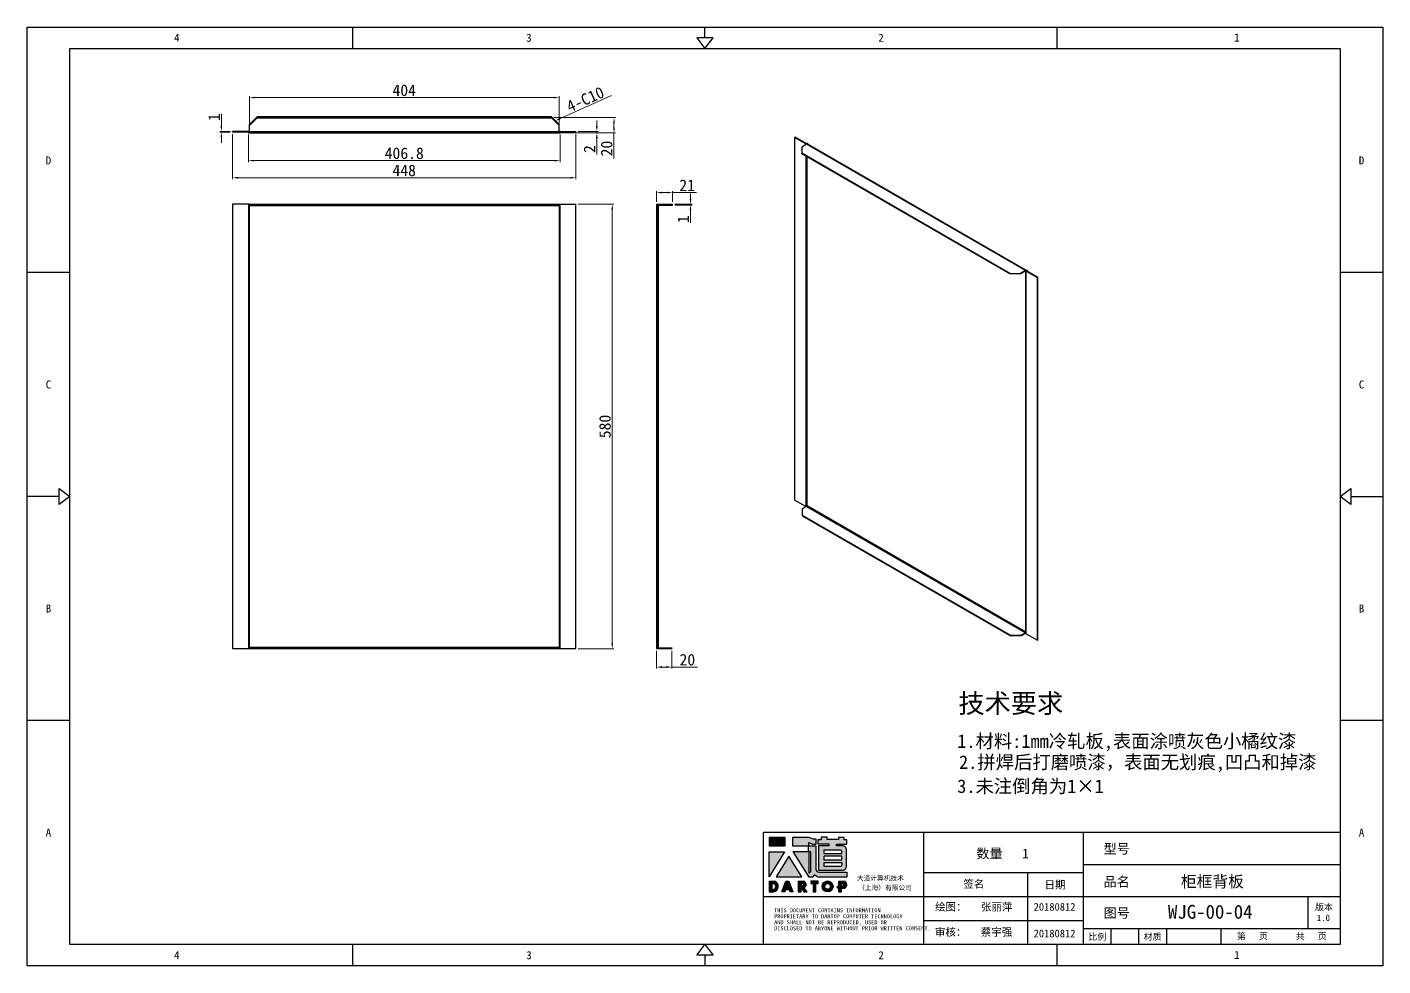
# Model space of a CAD drawing. Header units: millimetres. Extents: x 13106 to 40242, y 18888 to 28426.
# Drawn here: x 32688 to 34457, y 25355 to 26581 of the extents above; entities that cross this region are included whole.
import ezdxf
from ezdxf.enums import TextEntityAlignment as Align

# ---------------------------------------------------------------- set-up
doc = ezdxf.new("R2010")
doc.units = ezdxf.units.MM
doc.header["$PDSIZE"] = -1
doc.layers.add('4', color=7, linetype='Continuous')
doc.layers.add('print', color=30, linetype='Continuous')
doc.layers.add('dim', color=2, linetype='Continuous', lineweight=9)
doc.styles.add('Dartop', font='')
doc.styles.add('hzHT', font='simhei.ttf')
doc.styles.get('Dartop').set_extended_font_data('FangSong_GB2312')
doc.dimstyles.new('3', dxfattribs={"dimtxt": 15, "dimasz": 7, "dimexe": 2, "dimexo": 3, "dimgap": 2, "dimtad": 1, "dimzin": 9, "dimdsep": 46, "dimtxsty": 'Standard', "dimcen": 1, "dimadec": 1, "dimazin": 2, "dimtfac": 0.5, "dimtmove": 0, "dimatfit": 3, "dimfxl": 0, "dimtolj": 1, "dimlwd": 9, "dimlwe": 9, "dimarcsym": 0})

# ---------------------------------------------------------------- blocks, each defined once
blk = doc.blocks.new('*D95')
at = {"layer": 'Defpoints', "color": 0, "lineweight": 9, "transparency": 16777216}
for p in [(33530.5, 26364.6), (33509.5, 26349.3), (33530.5, 26349.3)]:
    blk.add_point(p, dxfattribs=at)
at = {"layer": 'dim', "color": 0, "lineweight": 9, "transparency": 16777216}
for p, q in [((33509.5, 26352.3), (33509.5, 26366.6)), ((33516.5, 26364.6), (33523.5, 26364.6)), ((33530.5, 26352.3), (33530.5, 26366.6)), ((33530.5, 26364.6), (33561.5, 26364.6))]:
    blk.add_line(p, q, dxfattribs=at)
for points in [[(33516.5, 26365.7), (33516.5, 26363.4), (33509.5, 26364.6)], [(33523.5, 26365.7), (33523.5, 26363.4), (33530.5, 26364.6)]]:
    blk.add_solid(points, dxfattribs=at)
at = {"layer": 'dim', "color": 0, "lineweight": 9, "transparency": 16777216, "insert": (33549.5, 26374.1), "char_height": 15, "attachment_point": 5}
blk.add_mtext('\\A1;21', dxfattribs=at)
blk = doc.blocks.new('*D96')
at = {"layer": 'Defpoints', "color": 0, "lineweight": 9, "transparency": 16777216}
for p in [(33509.5, 25769.3), (33529.5, 25769.3), (33529.5, 25745.3)]:
    blk.add_point(p, dxfattribs=at)
at = {"layer": 'dim', "color": 0, "lineweight": 9, "transparency": 16777216}
for p, q in [((33509.5, 25766.3), (33509.5, 25743.3)), ((33529.5, 25766.3), (33529.5, 25743.3)), ((33516.5, 25745.3), (33522.5, 25745.3)), ((33529.5, 25745.3), (33563, 25745.3))]:
    blk.add_line(p, q, dxfattribs=at)
for points in [[(33516.5, 25746.5), (33516.5, 25744.1), (33509.5, 25745.3)], [(33522.5, 25746.5), (33522.5, 25744.1), (33529.5, 25745.3)]]:
    blk.add_solid(points, dxfattribs=at)
at = {"layer": 'dim', "color": 0, "lineweight": 9, "transparency": 16777216, "insert": (33549.7, 25754.8), "char_height": 15, "attachment_point": 5}
blk.add_mtext('\\A1;20', dxfattribs=at)
blk = doc.blocks.new('*D97')
at = {"layer": 'Defpoints', "color": 0, "lineweight": 9, "transparency": 16777216}
for p in [(33404.3, 26349.3), (33451.8, 26349.3), (33404.3, 25769.3)]:
    blk.add_point(p, dxfattribs=at)
at = {"layer": 'dim', "color": 0, "lineweight": 9, "transparency": 16777216}
for p, q in [((33407.3, 26349.3), (33453.8, 26349.3)), ((33451.8, 25776.3), (33451.8, 26342.3)), ((33407.3, 25769.3), (33453.8, 25769.3))]:
    blk.add_line(p, q, dxfattribs=at)
for points in [[(33450.6, 26342.3), (33452.9, 26342.3), (33451.8, 26349.3)], [(33450.6, 25776.3), (33452.9, 25776.3), (33451.8, 25769.3)]]:
    blk.add_solid(points, dxfattribs=at)
at = {"layer": 'dim', "color": 0, "lineweight": 9, "transparency": 16777216, "insert": (33442.3, 26059.3), "char_height": 15, "attachment_point": 5, "rotation": 90}
blk.add_mtext('\\A1;580', dxfattribs=at)
blk = doc.blocks.new('*D98')
at = {"layer": 'Defpoints', "color": 0, "lineweight": 9, "transparency": 16777216}
for p in [(32976.9, 26443.4), (33383.7, 26443.4), (32976.9, 26406.3)]:
    blk.add_point(p, dxfattribs=at)
at = {"layer": 'dim', "color": 0, "lineweight": 9, "transparency": 16777216}
for p, q in [((32976.9, 26440.4), (32976.9, 26404.3)), ((33383.7, 26440.4), (33383.7, 26404.3)), ((33376.7, 26406.3), (32983.9, 26406.3))]:
    blk.add_line(p, q, dxfattribs=at)
for points in [[(32983.9, 26407.4), (32983.9, 26405.1), (32976.9, 26406.3)], [(33376.7, 26407.4), (33376.7, 26405.1), (33383.7, 26406.3)]]:
    blk.add_solid(points, dxfattribs=at)
at = {"layer": 'dim', "color": 0, "lineweight": 9, "transparency": 16777216, "insert": (33180.3, 26415.8), "char_height": 15, "attachment_point": 5}
blk.add_mtext('\\A1;406.8', dxfattribs=at)
blk = doc.blocks.new('*D99')
at = {"layer": 'Defpoints', "color": 0, "lineweight": 9, "transparency": 16777216}
for p in [(32956.3, 26444), (33404.3, 26444), (33404.3, 26383.9)]:
    blk.add_point(p, dxfattribs=at)
at = {"layer": 'dim', "color": 0, "lineweight": 9, "transparency": 16777216}
for p, q in [((32956.3, 26441), (32956.3, 26381.9)), ((33404.3, 26441), (33404.3, 26381.9)), ((32963.3, 26383.9), (33397.3, 26383.9))]:
    blk.add_line(p, q, dxfattribs=at)
for points in [[(32963.3, 26385.1), (32963.3, 26382.8), (32956.3, 26383.9)], [(33397.3, 26385.1), (33397.3, 26382.8), (33404.3, 26383.9)]]:
    blk.add_solid(points, dxfattribs=at)
at = {"layer": 'dim', "color": 0, "lineweight": 9, "transparency": 16777216, "insert": (33180.3, 26393.4), "char_height": 15, "attachment_point": 5}
blk.add_mtext('\\A1;448', dxfattribs=at)
blk = doc.blocks.new('*D100')
at = {"layer": 'Defpoints', "color": 0, "lineweight": 9, "transparency": 16777216}
for p in [(33382.3, 26488.5), (32978.3, 26449.8), (33382.3, 26449)]:
    blk.add_point(p, dxfattribs=at)
at = {"layer": 'dim', "color": 0, "lineweight": 9, "transparency": 16777216}
for p, q in [((32978.3, 26452.8), (32978.3, 26490.5)), ((32985.3, 26488.5), (33375.3, 26488.5)), ((33382.3, 26452), (33382.3, 26490.5))]:
    blk.add_line(p, q, dxfattribs=at)
for points in [[(32985.3, 26489.7), (32985.3, 26487.4), (32978.3, 26488.5)], [(33375.3, 26489.7), (33375.3, 26487.4), (33382.3, 26488.5)]]:
    blk.add_solid(points, dxfattribs=at)
at = {"layer": 'dim', "color": 0, "lineweight": 9, "transparency": 16777216, "insert": (33180.3, 26498), "char_height": 15, "attachment_point": 5}
blk.add_mtext('\\A1;404', dxfattribs=at)
blk = doc.blocks.new('*D101')
at = {"layer": 'Defpoints', "color": 0, "lineweight": 9, "transparency": 16777216}
for p in [(33376.4, 26457.9), (33377.4, 26458.3)]:
    blk.add_point(p, dxfattribs=at)
at = {"layer": 'dim', "color": 0, "lineweight": 9, "transparency": 16777216}
for p, q in [((33450.8, 26491.3), (33383.7, 26461.2)), ((33376.4, 26457.9), (33377.4, 26458.3))]:
    blk.add_line(p, q, dxfattribs=at)
blk.add_arc((33376.4, 26457.9), 1.02, 24.1841, 90, dxfattribs=at)
blk.add_solid([(33383.3, 26462.2), (33384.2, 26460.1), (33377.4, 26458.3)], dxfattribs=at)
at = {"layer": 'dim', "color": 0, "lineweight": 9, "transparency": 16777216, "insert": (33416.6, 26486.3), "char_height": 15, "attachment_point": 5, "rotation": 24.1841}
blk.add_mtext('\\A1;4-C10', dxfattribs=at)
blk = doc.blocks.new('*D102')
at = {"layer": 'Defpoints', "color": 0, "lineweight": 9, "transparency": 16777216}
for p in [(33382.3, 26442.4), (33404.3, 26444.5), (33431.6, 26442.4)]:
    blk.add_point(p, dxfattribs=at)
at = {"layer": 'dim', "color": 0, "lineweight": 9, "transparency": 16777216}
for p, q in [((33431.6, 26451.5), (33431.6, 26458.5)), ((33385.3, 26442.4), (33433.6, 26442.4)), ((33407.3, 26444.5), (33433.6, 26444.5)), ((33431.6, 26444.5), (33431.6, 26442.4)), ((33431.6, 26435.4), (33431.6, 26414.4))]:
    blk.add_line(p, q, dxfattribs=at)
for points in [[(33430.4, 26451.5), (33432.8, 26451.5), (33431.6, 26444.5)], [(33430.4, 26435.4), (33432.8, 26435.4), (33431.6, 26442.4)]]:
    blk.add_solid(points, dxfattribs=at)
at = {"layer": 'dim', "color": 0, "lineweight": 9, "transparency": 16777216, "insert": (33422.1, 26421.4), "char_height": 15, "attachment_point": 5, "rotation": 90}
blk.add_mtext('\\A1;2', dxfattribs=at)
blk = doc.blocks.new('*D103')
at = {"layer": 'Defpoints', "color": 0, "lineweight": 9, "transparency": 16777216}
for p in [(32941.7, 26444.5), (32956.3, 26444.5), (32956.3, 26443.5)]:
    blk.add_point(p, dxfattribs=at)
at = {"layer": 'dim', "color": 0, "lineweight": 9, "transparency": 16777216}
for p, q in [((32941.7, 26451.5), (32941.7, 26467.5)), ((32953.3, 26444.5), (32939.7, 26444.5)), ((32953.3, 26443.5), (32939.7, 26443.5)), ((32941.7, 26443.5), (32941.7, 26444.5)), ((32941.7, 26436.5), (32941.7, 26429.5))]:
    blk.add_line(p, q, dxfattribs=at)
for points in [[(32940.5, 26451.5), (32942.8, 26451.5), (32941.7, 26444.5)], [(32940.5, 26436.5), (32942.8, 26436.5), (32941.7, 26443.5)]]:
    blk.add_solid(points, dxfattribs=at)
at = {"layer": 'dim', "color": 0, "lineweight": 9, "transparency": 16777216, "insert": (32932.2, 26463), "char_height": 15, "attachment_point": 5, "rotation": 90}
blk.add_mtext('\\A1;1', dxfattribs=at)
blk = doc.blocks.new('*D104')
at = {"layer": 'Defpoints', "color": 0, "lineweight": 9, "transparency": 16777216}
for p in [(33372.3, 26462.4), (33371.3, 26442.4), (33454, 26442.4)]:
    blk.add_point(p, dxfattribs=at)
at = {"layer": 'dim', "color": 0, "lineweight": 9, "transparency": 16777216}
for p, q in [((33375.3, 26462.4), (33456, 26462.4)), ((33454, 26455.4), (33454, 26449.4)), ((33374.3, 26442.4), (33456, 26442.4)), ((33454, 26442.4), (33454, 26408.9))]:
    blk.add_line(p, q, dxfattribs=at)
for points in [[(33452.9, 26455.4), (33455.2, 26455.4), (33454, 26462.4)], [(33452.9, 26449.4), (33455.2, 26449.4), (33454, 26442.4)]]:
    blk.add_solid(points, dxfattribs=at)
at = {"layer": 'dim', "color": 0, "lineweight": 9, "transparency": 16777216, "insert": (33444.5, 26422.1), "char_height": 15, "attachment_point": 5, "rotation": 90}
blk.add_mtext('\\A1;20', dxfattribs=at)
blk = doc.blocks.new('dadao')
for p, q in [((48, 19.2), (44.9, 10.4)), ((44.9, 10.4), (51.2, 10.4)), ((51.2, 10.4), (48, 19.2))]:
    blk.add_line(p, q)
for points in [[(41.8, 121.6), (41.8, 143.7), (-0.4, 143.7), (-0.4, 121.6), (41.8, 121.6)], [(104.8, 122), (104.8, 130.3), (114.1, 126.3), (124.2, 126.3), (124.2, 139.6), (115.9, 139.6), (105.1, 143.9), (61.5, 143.9)], [(61.7, 144), (61.7, 121.3), (103.9, 121.3)], [(113.4, 38.7), (105.1, 38.7), (63, 106.5), (103.9, 106.5), (103.9, 120.9), (103.9, 121.3)], [(109.7, 53.6), (109.7, 106.2), (104.3, 106.2), (104.3, 50.4), (106.6, 50.4)], [(144.6, 94.4), (144.6, 84.8), (192, 84.8), (192, 94.1), (144.9, 94.1)], [(120.2, 45), (119.5, 45), (119.5, 44.6)], [(0, 28), (0, 0), (11.8, 0)], [(0.1, 28), (14, 28)], [(7.1, 21.8), (7.1, 6.1), (12, 6.1)], [(7.1, 21.8), (11.4, 21.8)], [(76.8, 28.2), (76.8, 0), (84.1, 0), (84.1, 11.1), (91.6, -0.1), (100.3, -0.1), (91.7, 11.1)], [(76.8, 28.2), (90.6, 28.2)], [(84, 22.7), (84, 15.3), (87.2, 15.3)], [(84, 22.7), (87.3, 22.7)], [(183.7, 0), (183.7, 9.6), (180.6, 9.6), (180.6, 14.9), (183.8, 14.9), (183.8, 28.1), (196.1, 28.1), (196.5, 28.1)], [(183.7, 0), (190.9, 0), (190.9, 9.6), (198.8, 9.6)], [(194.9, 22.3), (190.8, 22.3), (190.8, 15), (194.4, 15)]]:
    blk.add_lwpolyline(points)
blk.add_lwpolyline([(137.1, 144.2), (137.1, 137.9), (128.3, 137.9), (128.3, 126.5), (157.3, 126.5), (157.3, 121.5), (130.3, 121.5), (130.3, 57.5), (194.4, 57.5, 0.414214), (204.4, 67.5), (204.4, 111.3, 0.414214), (194.4, 121.3), (177.5, 121.3), (177.5, 126.3), (204.7, 126.3), (204.7, 137.7), (198.2, 137.7), (198.2, 143.9), (183.3, 143.9), (183.3, 138), (153, 138), (153, 144.2), (137.1, 144.2)], format="xyb", close=True)
for points in [[(104.8, 122), (123.4, 122), (123.4, 60, 0.414214), (131.4, 52), (204.8, 52), (204.8, 39.1), (131.7, 39.1)], [(144.3, 110.8), (144.3, 101.8), (192.3, 101.8), (192.3, 105.5, 0.414214), (187.3, 110.5), (144.3, 110.5)], [(144.6, 77), (144.6, 67.5), (187.6, 67.5, 0.414214), (192.6, 72.5), (192.6, 76.4), (144.6, 76.4)]]:
    blk.add_lwpolyline(points, format="xyb")
for points in [[(-0.3, 106.2), (40.4, 106.2), (-0.3, 39.7), (-0.3, 106.2)], [(51.7, 94.1), (18.4, 39.3), (86.2, 39.3)], [(43.8, 28.2), (51.8, 28.2), (62.6, -0.1), (55, -0.1), (53.2, 5), (42.9, 5), (41.1, 0), (33.6, 0)], [(110, 28.1), (110, 21.9), (116, 21.9), (116, -0.1), (123.2, -0.1), (123.2, 22), (129.2, 22), (129.2, 28.1), (110, 28.1)]]:
    blk.add_lwpolyline(points, close=True)
for radius in [14.5, 7.44]:
    blk.add_circle((154.2, 14.2), radius)
for centre, radius, start, end in [((99.2, 60.7), 12.6, 305.6399, 325.969), ((111.6, 46.7), 8.19, 282.9811, 347.6627), ((136, 61.7), 22.9, 226.7358, 259.3209), ((8.5, 13.9), 8.49, 294.2143, 69.7177), ((9.6, 14.2), 14.4, 278.6604, 72.3203), ((86.4, 19), 3.8, 282.527, 76.7196), ((88.6, 19.4), 8.95, 290.6073, 77.2124), ((193.7, 18.7), 3.8, 280.9891, 72.5513), ((195.7, 18.6), 9.51, 288.8959, 85.2442)]:
    blk.add_arc(centre, radius, start, end)
blk = doc.blocks.new('*D287')
at = {"layer": 'Defpoints', "color": 0, "lineweight": 9, "transparency": 16777216}
for p in [(33530.5, 26349.3), (33530.5, 26348.3), (33553.9, 26349.3)]:
    blk.add_point(p, dxfattribs=at)
at = {"layer": 'dim', "color": 0, "lineweight": 9, "transparency": 16777216}
for p, q in [((33553.9, 26356.3), (33553.9, 26363.3)), ((33533.5, 26349.3), (33555.9, 26349.3)), ((33533.5, 26348.3), (33555.9, 26348.3)), ((33553.9, 26349.3), (33553.9, 26348.3)), ((33553.9, 26341.3), (33553.9, 26325.3))]:
    blk.add_line(p, q, dxfattribs=at)
for points in [[(33552.7, 26356.3), (33555.1, 26356.3), (33553.9, 26349.3)], [(33552.7, 26341.3), (33555.1, 26341.3), (33553.9, 26348.3)]]:
    blk.add_solid(points, dxfattribs=at)
at = {"layer": 'dim', "color": 0, "lineweight": 9, "transparency": 16777216, "insert": (33544.4, 26329.8), "char_height": 15, "attachment_point": 5, "rotation": 90}
blk.add_mtext('\\A1;1', dxfattribs=at)

msp = doc.modelspace()

# ---------------------------------------------------------------- hatches: boundary and pattern name
for points in [[(33677.21, 25522.861), (33656.381, 25522.861), (33656.381, 25511.979), (33677.21, 25511.979)], [(33676.54, 25504.365), (33656.437, 25504.365), (33656.437, 25471.542)], [(33682.112, 25498.408), (33665.679, 25471.324), (33699.141, 25471.324)], [(33720.389, 25465.782), (33710.879, 25465.782), (33710.879, 25462.765), (33713.846, 25462.765), (33713.846, 25451.893), (33717.398, 25451.893), (33717.398, 25462.772), (33720.389, 25462.772)]]:
    msp.add_hatch(color=0).paths.add_polyline_path(points)
h = msp.add_hatch(color=0)
h.paths.add_polyline_path([(33708.338, 25516.248), (33712.935, 25514.262), (33717.905, 25514.262), (33717.905, 25520.84), (33713.805, 25520.84), (33708.462, 25522.95), (33687.053, 25522.95), (33687.053, 25511.825), (33707.884, 25511.825), (33707.884, 25511.6), (33707.884, 25504.489), (33687.683, 25504.489), (33708.461, 25471.052), (33712.575, 25471.052, 0.27937482), (33715.579, 25473.973), (33715.579, 25474.127), (33715.941, 25474.127, 0.14314537), (33721.606, 25471.244), (33757.71, 25471.244), (33757.71, 25477.586), (33721.452, 25477.586, -0.41421356), (33717.503, 25481.535), (33717.503, 25512.176), (33708.338, 25512.176)])
h.paths.add_polyline_path([(33708.094, 25504.347), (33710.741, 25504.347), (33710.741, 25478.395, -0.08893574), (33709.207, 25476.817), (33708.084, 25476.817)], flags=16)
h = msp.add_hatch(color=0)
h.paths.add_polyline_path([(33757.647, 25519.919), (33754.435, 25519.919), (33754.435, 25522.975), (33747.093, 25522.975), (33747.093, 25520.072), (33732.102, 25520.072), (33732.102, 25523.127), (33724.251, 25523.127), (33724.251, 25520.015), (33719.913, 25520.015), (33719.913, 25514.381), (33734.229, 25514.381), (33734.229, 25511.89), (33720.889, 25511.89), (33720.889, 25480.344), (33752.558, 25480.344, 0.41421356), (33757.494, 25485.28), (33757.494, 25506.884, 0.41421356), (33752.558, 25511.82), (33744.186, 25511.82), (33744.186, 25514.265), (33757.647, 25514.265)])
h.paths.add_polyline_path([(33749.06, 25506.472, -0.41421356), (33751.529, 25504.004), (33751.529, 25502.194), (33727.819, 25502.194), (33727.819, 25506.472)], flags=16)
h.paths.add_polyline_path([(33751.376, 25498.374), (33751.376, 25493.79), (33727.972, 25493.79), (33727.972, 25498.374)], flags=16)
h.paths.add_polyline_path([(33751.681, 25489.664), (33751.681, 25487.701, -0.41421356), (33749.213, 25485.233), (33727.972, 25485.233), (33727.972, 25489.664)], flags=16)
h = msp.add_hatch(color=0)
h.paths.add_polyline_path([(33663.481, 25465.732), (33656.585, 25465.732), (33656.585, 25451.934), (33662.393, 25451.934, 0.79301591)])
h.paths.add_polyline_path([(33662.495, 25454.956), (33660.084, 25454.956), (33660.084, 25462.711), (33662.229, 25462.711, -0.67136089)], flags=16)
h = msp.add_hatch(color=0)
h.paths.add_polyline_path([(33682.164, 25465.846), (33678.229, 25465.846), (33673.167, 25451.919), (33676.895, 25451.919), (33677.772, 25454.387), (33682.823, 25454.387), (33683.719, 25451.889), (33687.477, 25451.889)])
h.paths.add_polyline_path([(33681.858, 25457.048), (33678.729, 25457.048), (33680.265, 25461.424)], flags=16)
h = msp.add_hatch(color=0)
h.paths.add_polyline_path([(33701.295, 25465.836), (33694.512, 25465.836), (33694.512, 25451.912), (33698.097, 25451.912), (33698.097, 25457.432), (33701.781, 25451.862), (33706.112, 25451.862), (33701.872, 25457.397, 0.74405494)])
h.paths.add_polyline_path([(33698.064, 25459.493), (33698.064, 25463.149), (33699.666, 25463.149, -0.79680897), (33699.642, 25459.493)], flags=16)
h = msp.add_hatch(color=0)
h.paths.add_polyline_path([(33725.558, 25458.924, 1), (33739.856, 25458.924, 1)])
h.paths.add_polyline_path([(33736.38, 25458.924, -1), (33729.035, 25458.924, -1)], flags=16)
h = msp.add_hatch(color=0)
h.paths.add_polyline_path([(33753.571, 25465.803), (33753.366, 25465.803), (33747.319, 25465.803), (33747.319, 25459.305), (33745.714, 25459.305), (33745.714, 25456.667), (33747.293, 25456.667), (33747.293, 25451.936), (33750.823, 25451.936), (33750.823, 25456.685), (33754.702, 25456.685, 0.81230381)])
h.paths.add_polyline_path([(33750.771, 25459.323), (33750.771, 25462.957), (33752.779, 25462.957, -0.77821343), (33752.574, 25459.323)], flags=16)

# ---------------------------------------------------------------- linework, layer by layer
at = {"color": 0}
for p, q in [((33113.282, 26552.709), (33113.282, 26580.557)), ((33572.759, 26566.633), (33572.759, 26580.557)), ((34032.236, 26552.709), (34032.236, 26580.557)), ((32743.904, 25383.131), (32743.904, 26552.709)), ((32743.904, 26552.709), (34401.614, 26552.709)), ((34401.614, 26552.709), (34401.614, 25383.131)), ((32743.904, 26260.315), (32688.209, 26260.315)), ((34457.309, 26260.315), (34401.614, 26260.315)), ((32729.98, 25967.92), (32688.209, 25967.92)), ((34415.538, 25967.92), (34457.309, 25967.92)), ((32743.904, 25675.526), (32688.209, 25675.526)), ((34457.309, 25675.526), (34401.614, 25675.526)), ((34401.614, 25529.328), (33648.898, 25529.328)), ((33648.898, 25383.131), (33648.898, 25529.328)), ((33857.751, 25529.328), (33857.751, 25383.131)), ((34066.604, 25383.131), (34066.604, 25529.328)), ((33857.751, 25477.115), (34066.604, 25477.115)), ((33993.505, 25477.115), (33993.505, 25383.131)), ((34066.604, 25487.558), (34401.614, 25487.558)), ((33648.898, 25445.787), (33857.751, 25445.787)), ((33857.751, 25445.787), (34401.614, 25445.787)), ((34359.844, 25404.016), (34359.844, 25445.787)), ((33857.751, 25414.459), (34066.604, 25414.459)), ((34066.604, 25404.016), (34401.614, 25404.016)), ((34102.704, 25383.131), (34102.704, 25404.016)), ((34138.804, 25383.131), (34138.804, 25404.016)), ((34175.199, 25383.131), (34175.199, 25404.016)), ((34246.124, 25383.131), (34246.124, 25404.016)), ((34401.614, 25383.131), (32743.904, 25383.131)), ((33113.282, 25355.284), (33113.282, 25383.131)), ((33572.759, 25369.208), (33572.759, 25355.284)), ((34032.236, 25355.284), (34032.236, 25383.131))]:
    msp.add_line(p, q, dxfattribs=at)
at = {"color": 7, "linetype": 'Continuous'}
for p, q in [((32988.332, 26463.351), (32978.332, 26453.351)), ((32978.332, 26452.351), (32978.332, 26453.351)), ((33372.332, 26463.351), (32988.332, 26463.351)), ((33382.332, 26453.351), (33372.332, 26463.351)), ((33382.332, 26452.351), (33382.332, 26453.351)), ((32956.332, 26443.451), (32956.332, 26444.451)), ((32976.916, 26444.451), (32956.332, 26444.451)), ((32976.916, 26443.451), (32976.916, 26444.451)), ((32976.932, 26443.435), (32977.932, 26443.435)), ((32976.932, 26443.351), (32978.332, 26443.351)), ((32977.932, 26442.351), (32977.932, 26443.435)), ((32978.332, 26442.351), (32978.332, 26443.351)), ((33382.332, 26443.351), (33383.732, 26443.351)), ((33382.332, 26442.351), (33382.332, 26443.351)), ((33383.732, 26443.435), (33382.732, 26443.435)), ((33382.732, 26442.351), (33382.732, 26443.435)), ((33383.748, 26444.451), (33404.332, 26444.451)), ((33383.748, 26443.451), (33383.748, 26444.451)), ((33404.332, 26443.451), (33404.332, 26444.451)), ((33690.392, 26437.099), (33689.685, 26436.691)), ((33689.685, 26436.691), (33689.685, 25963.119)), ((33704.24, 26428.288), (33689.685, 26436.691)), ((33698.948, 26415.095), (33698.948, 26415.911)), ((33970.478, 26258.33), (33698.948, 26415.095)), ((33704.947, 26428.696), (33704.24, 26428.288)), ((33704.24, 26428.288), (33704.24, 26427.131)), ((33704.969, 26428.696), (33705.677, 26428.288)), ((33705.029, 26428.73), (33706.019, 26428.159)), ((33706.443, 26428.73), (33705.677, 26428.288)), ((33705.677, 26428.288), (33705.677, 26427.903)), ((33705.736, 26428.322), (33705.736, 26427.913)), ((33706.726, 26428.567), (33706.019, 26428.159)), ((33706.019, 26427.931), (33706.019, 26428.159)), ((33704.24, 26412.04), (33704.24, 25954.716)), ((33705.677, 26411.21), (33705.677, 25955.327)), ((33705.736, 26411.176), (33705.736, 25955.406)), ((32956.332, 26349.326), (32956.332, 25769.326)), ((32978.332, 26349.326), (32956.332, 26349.326)), ((32976.916, 26349.326), (32976.916, 25769.326)), ((32977.932, 26349.326), (32977.932, 25769.326)), ((32978.332, 26347.326), (32978.332, 26349.326)), ((33382.332, 26348.326), (32978.332, 26348.326)), ((33382.332, 26347.326), (32978.332, 26347.326)), ((32988.332, 26348.326), (32988.332, 26349.326)), ((33372.332, 26348.326), (33372.332, 26349.326)), ((33382.332, 26347.326), (33382.332, 26349.326)), ((33382.332, 26349.326), (33404.332, 26349.326)), ((33382.732, 25769.326), (33382.732, 26349.326)), ((33383.748, 25769.326), (33383.748, 26349.326)), ((33404.332, 25769.326), (33404.332, 26349.326)), ((33510.577, 26349.326), (33511.577, 26349.326)), ((33511.577, 26349.326), (33511.577, 25769.326)), ((33511.577, 26348.326), (33530.477, 26348.326)), ((33520.477, 26348.326), (33520.477, 26349.326)), ((33530.477, 26348.326), (33530.477, 26349.326)), ((33970.478, 26258.33), (33970.478, 26259.147)), ((33984.62, 26258.33), (33970.478, 26258.33)), ((33990.984, 26262.005), (33984.62, 26258.33)), ((33984.62, 26258.33), (33984.62, 26259.147)), ((33990.984, 26262.821), (33990.984, 26262.005)), ((33991.617, 26261.639), (33990.984, 26262.005)), ((33991.061, 26262.863), (33991.022, 26262.025)), ((33991.617, 25789.046), (33991.617, 26262.617)), ((33992.398, 26263.638), (33991.691, 26263.229)), ((33991.691, 26262.835), (33991.691, 26263.229)), ((33992.681, 26262.658), (33991.691, 26263.229)), ((33992.681, 26263.474), (33991.915, 26263.032)), ((33992.622, 26262.623), (33991.915, 26263.032)), ((33992.622, 26262.61), (33991.915, 26262.202)), ((33991.915, 25788.631), (33991.915, 26262.202)), ((33991.915, 26262.202), (34006.47, 26253.799)), ((34007.177, 26254.207), (34006.47, 26253.799)), ((34006.47, 25780.228), (34006.47, 26253.799)), ((33704.24, 25954.716), (33689.685, 25963.119)), ((33705.312, 25954.995), (33699.655, 25951.73)), ((33705.312, 25954.995), (33990.984, 25790.066)), ((33706.019, 25956.22), (33991.617, 25791.334)), ((33699.655, 25951.73), (33699.655, 25942.748)), ((33699.655, 25943.565), (33971.185, 25786.8)), ((33971.185, 25786.8), (33985.327, 25786.8)), ((33971.185, 25786.8), (33971.185, 25785.984)), ((33990.984, 25790.066), (33985.327, 25786.8)), ((33985.327, 25786.8), (33985.327, 25785.984)), ((33990.984, 25789.25), (33990.984, 25790.066)), ((33991.061, 25789.296), (33991.022, 25790.089)), ((33991.915, 25788.631), (34006.47, 25780.228)), ((34007.177, 25780.636), (34006.47, 25780.228)), ((32956.332, 25769.326), (32978.332, 25769.326)), ((32978.332, 25771.326), (33382.332, 25771.326)), ((32978.332, 25771.326), (32978.332, 25769.326)), ((32978.332, 25770.326), (33382.332, 25770.326)), ((32988.332, 25770.326), (32988.332, 25769.326)), ((33372.332, 25770.326), (33372.332, 25769.326)), ((33382.332, 25771.326), (33382.332, 25769.326)), ((33382.332, 25769.326), (33404.332, 25769.326)), ((33510.577, 25769.326), (33511.577, 25769.326)), ((33511.577, 25770.326), (33529.477, 25770.326)), ((33519.477, 25770.326), (33519.477, 25769.326)), ((33529.477, 25770.326), (33529.477, 25769.326))]:
    msp.add_line(p, q, dxfattribs=at)
at = {"color": 3, "linetype": 'Continuous'}
for p, q in [((32988.332, 26462.351), (32978.332, 26452.351)), ((32978.332, 26443.351), (32978.332, 26452.351)), ((32988.332, 26462.351), (33372.332, 26462.351)), ((33382.332, 26452.351), (33372.332, 26462.351)), ((33382.332, 26443.351), (33382.332, 26452.351)), ((32976.916, 26443.451), (32956.332, 26443.451)), ((32976.932, 26443.351), (32976.932, 26443.435)), ((32977.932, 26442.351), (33382.732, 26442.351)), ((32978.332, 26444.351), (33382.332, 26444.351)), ((33383.732, 26443.351), (33383.732, 26443.435)), ((33383.748, 26443.451), (33404.332, 26443.451)), ((33704.947, 26428.696), (33690.392, 26437.099)), ((33705.312, 26427.75), (33698.948, 26424.076)), ((33698.948, 26424.076), (33698.948, 26415.911)), ((33970.478, 26259.147), (33698.948, 26415.911)), ((33705.029, 26428.73), (33704.969, 26428.696)), ((33990.984, 26262.821), (33705.312, 26427.75)), ((33991.691, 26263.089), (33706.312, 26427.849)), ((33706.726, 26428.567), (33706.443, 26428.73)), ((33706.726, 26427.61), (33706.726, 26428.567)), ((32978.332, 26349.326), (33382.332, 26349.326)), ((33509.477, 26349.326), (33509.477, 25769.326)), ((33509.477, 26349.326), (33510.561, 26349.326)), ((33510.477, 26349.326), (33510.477, 25769.326)), ((33510.561, 26349.326), (33510.561, 25769.326)), ((33510.577, 26349.326), (33510.577, 25769.326)), ((33511.577, 26349.326), (33530.477, 26349.326)), ((33970.478, 26259.147), (33984.62, 26259.147)), ((33990.984, 26262.821), (33984.62, 26259.147)), ((33992.681, 26263.474), (33992.398, 26263.638)), ((33992.681, 26262.658), (33992.622, 26262.623)), ((33992.622, 26262.61), (33992.622, 26262.623)), ((33992.622, 26262.61), (34007.177, 26254.207)), ((33992.681, 26262.576), (33992.681, 26262.658)), ((33992.974, 26262.407), (33992.974, 26263.066)), ((34007.177, 25780.636), (34007.177, 26254.207)), ((33699.655, 25942.748), (33971.185, 25785.984)), ((33985.327, 25785.984), (33971.185, 25785.984)), ((33990.984, 25789.25), (33985.327, 25785.984)), ((32978.332, 25769.326), (33382.332, 25769.326)), ((33509.477, 25769.326), (33510.561, 25769.326)), ((33511.577, 25769.326), (33529.477, 25769.326))]:
    msp.add_line(p, q, dxfattribs=at)
at = {"color": 0}
for points in [[(33572.759, 26552.709), (33583.202, 26566.633), (33562.316, 26566.633), (33572.759, 26552.709)], [(32743.904, 25967.92), (32729.98, 25957.478), (32729.98, 25978.363), (32743.904, 25967.92)], [(34401.614, 25967.92), (34415.538, 25978.363), (34415.538, 25957.478), (34401.614, 25967.92)], [(33572.759, 25383.131), (33583.202, 25369.208), (33562.316, 25369.208), (33572.759, 25383.131)]]:
    msp.add_lwpolyline(points, close=True, dxfattribs=at)
at = {"color": 7, "linetype": 'Continuous'}
for centre, radius, start, end in [((32976.916, 26443.435), 1.016, 0, 90), ((33383.748, 26443.435), 1.016, 90, 180), ((33991.437, 26261.221), 0.905, 117.257836, 120.018825), ((33704.821, 25955.845), 0.981, 300.01723, 302.632807), ((33990.493, 25790.916), 0.981, 300.01723, 302.632807)]:
    msp.add_arc(centre, radius, start, end, dxfattribs=at)
at = {"color": 3, "linetype": 'Continuous'}
for centre, radius, start, end in [((32976.916, 26443.435), 0.0159, 0, 90), ((32977.932, 26443.351), 1, 180, 270), ((33382.732, 26443.351), 1, 270, 0), ((33383.748, 26443.435), 0.0159, 90, 180), ((33706.217, 26426.184), 1.809, 117.257836, 120.018825), ((33991.889, 26261.254), 1.809, 117.257836, 120.018825), ((33990.002, 25790.949), 1.962, 300.01723, 302.632807), ((33989.278, 25791.812), 3.093, 318.100531, 319.170363)]:
    msp.add_arc(centre, radius, start, end, dxfattribs=at)
at = {"color": 7, "linetype": 'Continuous'}
for points, knots in [([(33705.677, 26428.288), (33705.463, 26428.164), (33704.958, 26428.067), (33704.453, 26428.164), (33704.24, 26428.288)], [0, 0, 0, 0, 0.49999946, 1, 1, 1, 1]), ([(33991.484, 26262.054), (33991.422, 26262.09), (33991.254, 26262.12), (33991.1, 26262.065), (33991.022, 26262.025)], [0, 0, 0, 0, 0.4538624, 1, 1, 1, 1]), ([(33991.62, 26261.913), (33991.611, 26261.928), (33991.576, 26261.983), (33991.526, 26262.03), (33991.484, 26262.054)], [0, 0, 0, 0, 0.262019, 1, 1, 1, 1]), ([(33991.788, 26262.943), (33991.737, 26262.899), (33991.652, 26262.802), (33991.617, 26262.676), (33991.617, 26262.617)], [0, 0, 0, 0, 0.53362091, 1, 1, 1, 1]), ([(33991.617, 26262.617), (33991.617, 26262.538), (33991.686, 26262.361), (33991.831, 26262.251), (33991.915, 26262.202)], [0, 0, 0, 0, 0.44924763, 1, 1, 1, 1]), ([(33991.915, 26263.032), (33991.903, 26263.025), (33991.859, 26262.998), (33991.817, 26262.968), (33991.788, 26262.943)], [0, 0, 0, 0, 0.25983267, 1, 1, 1, 1]), ([(33704.598, 25954.582), (33704.565, 25954.59), (33704.441, 25954.621), (33704.321, 25954.669), (33704.24, 25954.716)], [0, 0, 0, 0, 0.26459626, 1, 1, 1, 1]), ([(33706.019, 25956.22), (33706.019, 25956.017), (33705.896, 25955.603), (33705.644, 25955.258), (33705.482, 25955.118)], [0, 0, 0, 0, 0.48657467, 1, 1, 1, 1]), ([(33991.62, 25790.892), (33991.563, 25790.726), (33991.403, 25790.423), (33991.16, 25790.177), (33991.022, 25790.089)], [0, 0, 0, 0, 0.51765779, 1, 1, 1, 1]), ([(33991.617, 25789.046), (33991.617, 25788.966), (33991.686, 25788.79), (33991.831, 25788.679), (33991.915, 25788.631)], [0, 0, 0, 0, 0.44924763, 1, 1, 1, 1])]:
    msp.add_open_spline(points, degree=3, knots=knots, dxfattribs=at)
at = {"color": 3, "linetype": 'Continuous'}
msp.add_open_spline([(33704.969, 26428.696), (33704.964, 26428.693), (33704.953, 26428.691), (33704.952, 26428.696)], degree=3, dxfattribs=at)
for points, knots in [([(33706.443, 26428.73), (33706.233, 26428.851), (33705.736, 26428.947), (33705.239, 26428.851), (33705.029, 26428.73)], [0, 0, 0, 0, 0.50000054, 1, 1, 1, 1]), ([(33706.312, 26427.849), (33706.187, 26427.922), (33705.852, 26427.982), (33705.543, 26427.872), (33705.388, 26427.792)], [0, 0, 0, 0, 0.4538624, 1, 1, 1, 1]), ([(33991.694, 26263.01), (33991.645, 26263.015), (33991.425, 26263.015), (33991.211, 26262.94), (33991.061, 26262.863)], [0, 0, 0, 0, 0.22704775, 1, 1, 1, 1]), ([(33992.622, 26262.623), (33992.62, 26262.623), (33992.618, 26262.621), (33992.616, 26262.618), (33992.616, 26262.617)], [0, 0, 0, 0, 0.54771543, 1, 1, 1, 1]), ([(33992.616, 26262.617), (33992.616, 26262.616), (33992.618, 26262.614), (33992.621, 26262.614), (33992.622, 26262.613)], [0, 0, 0, 0, 0.34358451, 1, 1, 1, 1]), ([(33992.681, 26263.474), (33992.764, 26263.427), (33992.906, 26263.318), (33992.974, 26263.144), (33992.974, 26263.066)], [0, 0, 0, 0, 0.55078744, 1, 1, 1, 1]), ([(33992.974, 26263.066), (33992.974, 26262.988), (33992.906, 26262.814), (33992.764, 26262.706), (33992.681, 26262.658)], [0, 0, 0, 0, 0.44921326, 1, 1, 1, 1]), ([(33991.58, 25789.746), (33991.54, 25789.701), (33991.382, 25789.535), (33991.203, 25789.388), (33991.061, 25789.296)], [0, 0, 0, 0, 0.26240395, 1, 1, 1, 1])]:
    msp.add_open_spline(points, degree=3, knots=knots, dxfattribs=at)
at = {"color": 7, "linetype": 'Continuous'}
msp.add_open_spline([(33705.482, 25955.118), (33705.44, 25955.082), (33705.396, 25955.048), (33705.35, 25955.019)], degree=3, dxfattribs=at)
at = {"layer": 'print'}
msp.add_lwpolyline([(32688.209, 26580.557), (34457.309, 26580.557), (34457.309, 25355.284), (32688.209, 25355.284)], close=True, dxfattribs=at)

# ---------------------------------------------------------------- block references
at = {"color": 0, "xscale": 0.4936531771232358, "yscale": 0.4936531771608504, "zscale": 0.4936531771654331}
msp.add_blockref('dadao', (33656.585, 25451.934), dxfattribs=at)

# ---------------------------------------------------------------- texts
at = {"color": 0}
for s, height, style, p in [('1', 10.443, 'Dartop', (34266.735, 26566.964)), ('4', 10.443, 'Dartop', (32883.543, 26566.633)), ('3', 10.443, 'Dartop', (33343.02, 26566.633)), ('2', 10.443, 'Dartop', (33802.498, 26566.633)), ('D', 10.443, 'Dartop', (32716.057, 26406.512)), ('D', 10.443, 'Dartop', (34429.461, 26406.512)), ('C', 10.443, 'Dartop', (32716.057, 26114.118)), ('C', 10.443, 'Dartop', (34429.461, 26114.118)), ('B', 10.443, 'Dartop', (32716.057, 25821.723)), ('B', 10.443, 'Dartop', (34429.461, 25821.723)), ('A', 10.443, 'Dartop', (32716.057, 25529.328)), ('A', 10.443, 'Dartop', (34429.461, 25529.328)), ('型号', 12.5312, 'hzHT', (34109.947, 25508.078)), ('数量   1', 12.5312, 'hzHT', (33961.054, 25501.944)), ('柜框背板', 15.0374, 'hzHT', (34234.875, 25465.427)), ('签名', 10.025, 'hzHT', (33923.527, 25462.131)), ('日期', 10.025, 'hzHT', (34029.531, 25461.103)), ('品名', 12.5312, 'hzHT', (34109.947, 25465.192)), ('图号', 12.5312, 'hzHT', (34109.947, 25424.358)), ('WJG-00-04', 18.0449, 'hzHT', (34232.034, 25425.9)), ('版本', 8.3541, 'hzHT', (34380.327, 25431.926)), ('1.0', 8.3541, 'hzHT', (34379.699, 25417.971)), ('比例', 8.3541, 'hzHT', (34084.74, 25393.356)), ('材质', 8.3541, 'hzHT', (34156.81, 25393.356)), ('第   页', 8.3541, 'hzHT', (34287.095, 25394.223)), ('共   页', 8.3541, 'hzHT', (34363.835, 25393.919)), ('4', 10.443, 'Dartop', (32883.543, 25369.208)), ('3', 10.443, 'Dartop', (33343.02, 25369.208)), ('2', 10.443, 'Dartop', (33802.498, 25369.208)), ('1', 10.443, 'Dartop', (34266.735, 25369.539))]:
    msp.add_text(s, height=height, dxfattribs=dict(at, style=style)).set_placement(p, align=Align.MIDDLE_CENTER)
at = {"color": 0, "style": 'hzHT'}
msp.add_text('技术要求', height=25.0624, dxfattribs=at).set_placement((33971.775, 25710.563), align=Align.TOP_CENTER)
for s, height, p in [('1.材料:1mm冷轧板,表面涂喷灰色小橘纹漆 ', 17.54367, (33901.864, 25657.398)), ('2.拼焊后打磨喷漆，表面无划痕,凹凸和掉漆', 17.54367, (33904.259, 25629.968)), ('3.未注倒角为1×1', 17.5437, (33901.864, 25598.598))]:
    msp.add_text(s, height=height, dxfattribs=at).set_placement(p, align=Align.TOP_LEFT)
for s, height, p in [('THIS DOCUMENT CONTAINS INFORMATION', 5.22133, (33662.994, 25425.268)), ('PROPRIETARY TO DARTOP COMPUTER TECHNOLOGY', 5.22133, (33662.994, 25417.436)), ('绘图：', 10.025, (33872.919, 25427.325)), ('张丽萍', 10.025, (33932.768, 25427.325)), ('20180812', 10.025, (34001.593, 25427.325)), ('AND SHALL NOT BE REPRODUCED, USED OR', 5.22133, (33662.994, 25409.604)), ('DISCLOSED TO ANYONE WITHOUT PRIOR WRITTEN CONSENT.', 5.22133, (33662.994, 25401.772)), ('审核：', 10.025, (33872.795, 25394.428)), ('蔡宇强', 10.025, (33932.644, 25394.428)), ('20180812', 10.025, (34001.593, 25392.593))]:
    msp.add_text(s, height=height, dxfattribs=at).set_placement(p)
at = {"layer": '4', "color": 0, "style": 'hzHT'}
for s, p in [('大道计算机技术', (33770.985, 25466.74)), ('（上海）有限公司', (33772.562, 25454.252))]:
    msp.add_text(s, height=6.2656, dxfattribs=at).set_placement(p)

# ---------------------------------------------------------------- dimensions: what is measured, and where the dimension line sits
at = {"layer": 'dim', "lineweight": 9}
for base, p1, p2, picture, middle in [((33382.332, 26488.526), (32978.332, 26449.807), (33382.332, 26449.04), '*D100', (33180.332, 26498.026)), ((33404.332, 26383.922), (32956.332, 26443.951), (33404.332, 26443.951), '*D99', (33180.332, 26393.422)), ((32976.932, 26406.259), (33383.732, 26443.393), (32976.932, 26443.393), '*D98', (33180.332, 26415.759)), ((33530.477, 26364.555), (33509.477, 26349.326), (33530.477, 26349.326), '*D95', (33549.477, 26374.055)), ((33529.477, 25745.291), (33509.477, 25769.326), (33529.477, 25769.326), '*D96', (33549.727, 25754.791))]:
    dim = msp.add_linear_dim(base=base, p1=p1, p2=p2, dimstyle='3', dxfattribs=at)
    dim.commit()
    dim.dimension.update_dxf_attribs({"geometry": picture, "text_midpoint": middle})
dim = msp.add_radius_dim(center=(33376.432, 26457.88), mpoint=(33377.358, 26458.296), text='4-C10', dimstyle='3', dxfattribs=at)
dim.commit()
dim.dimension.update_dxf_attribs({"geometry": '*D101', "text_midpoint": (33420.484, 26477.663), "dimtype": 164})
for base, p1, p2, picture, middle in [((32941.677, 26444.451), (32956.332, 26443.451), (32956.332, 26444.451), '*D103', (32932.177, 26462.951)), ((33454.03, 26442.351), (33372.332, 26462.351), (33371.254, 26442.351), '*D104', (33444.53, 26422.101)), ((33451.765, 26349.326), (33404.332, 25769.326), (33404.332, 26349.326), '*D97', (33442.265, 26059.326))]:
    dim = msp.add_linear_dim(base=base, p1=p1, p2=p2, angle=90, dimstyle='3', dxfattribs=at)
    dim.commit()
    dim.dimension.update_dxf_attribs({"geometry": picture, "text_midpoint": middle})
dim = msp.add_linear_dim(base=(33431.588, 26442.351), p1=(33404.332, 26444.451), p2=(33382.332, 26442.351), angle=90, text='2', dimstyle='3', dxfattribs=at)
dim.commit()
dim.dimension.update_dxf_attribs({"geometry": '*D102', "text_midpoint": (33422.088, 26421.351)})
dim = msp.add_linear_dim(base=(33553.886, 26349.326), p1=(33530.477, 26348.326), p2=(33530.477, 26349.326), angle=90, dimstyle='3', dxfattribs=at)
dim.commit()
dim.dimension.update_dxf_attribs({"geometry": '*D287', "text_midpoint": (33553.886, 26329.826), "dimtype": 160})

doc.saveas('drawing.dxf')
